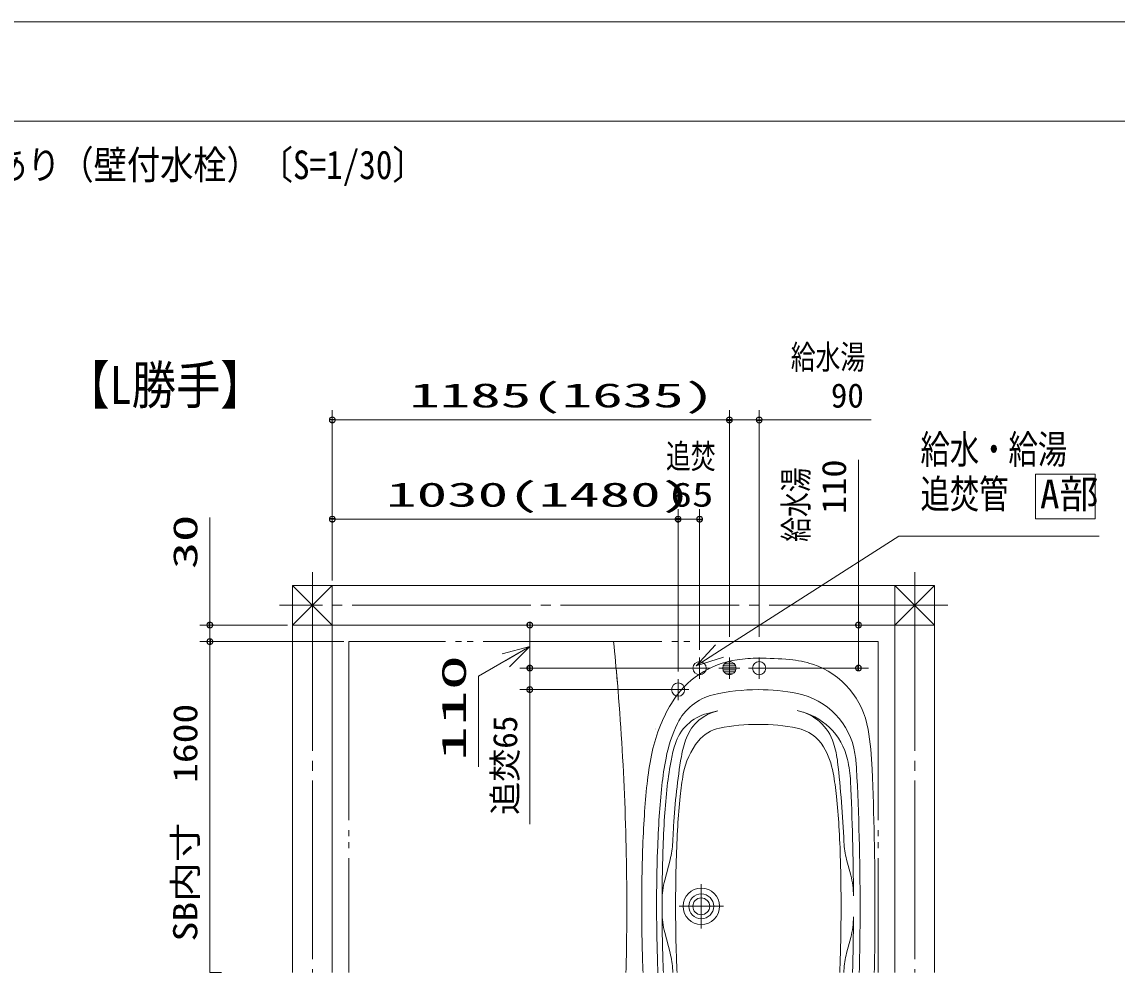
# Model space of a CAD drawing. Units: millimetres on the paper. Extents: x -305 to 305, y -152 to 152.
# Drawn here: x -150 to -39.6, y 52.5 to 148.5 of the extents above; entities that cross this region are included whole.
import ezdxf
from ezdxf.enums import TextEntityAlignment as Align

# ---------------------------------------------------------------- set-up
doc = ezdxf.new("R2010")
doc.units = ezdxf.units.MM
doc.linetypes.add('LONG_CHAIN', pattern=[21, 18, -1, 1, -1])
doc.linetypes.add('LONG_DOUBLE_CHAIN', pattern=[21.8, 18, -1, 0.6, -0.6, 0.6, -1])
doc.layers.add('0-0_PV', color=7, linetype='Continuous')
for name, color, linetype, lineweight in [('0-1_RV', 7, 'Continuous', 9), ('0-2_0', 7, 'Continuous', 9), ('0-4_図面枠', 3, 'Continuous', 9), ('0-5_DEFPOINTS', 7, 'Continuous', 9)]:
    doc.layers.add(name, color=color, linetype=linetype, lineweight=lineweight)
doc.styles.add('ＭＳ ゴシック', font='')
doc.styles.get('ＭＳ ゴシック').set_extended_font_data('MS Gothic')

# ---------------------------------------------------------------- blocks, each defined once
blk = doc.blocks.new('_DOTSMALL')
at = {"layer": '0-2_0'}
for p, q in [((0.0746, 0.1), (-0.0746, 0.1)), ((0.1223, -0.0248), (-0.1223, -0.0248))]:
    blk.add_line(p, q, dxfattribs=at)
for points in [[(0.125, 0), (0.124, 0.0157), (0.1211, 0.0311), (0.1162, 0.046), (0.1095, 0.0602), (0.1011, 0.0735), (0.0911, 0.0856), (0.0797, 0.0963), (0.067, 0.1055), (0.0532, 0.1131), (0.0386, 0.1189), (0.0234, 0.1228), (0.0078, 0.1248), (-0.0078, 0.1248), (-0.0234, 0.1228), (-0.0386, 0.1189), (-0.0532, 0.1131), (-0.067, 0.1055), (-0.0797, 0.0963), (-0.0911, 0.0856), (-0.1011, 0.0735), (-0.1095, 0.0602), (-0.1162, 0.046), (-0.1211, 0.0311), (-0.124, 0.0157), (-0.125, 0), (0, 0)], [(-0.125, 0), (-0.124, -0.0157), (-0.1211, -0.0311), (-0.1162, -0.046), (-0.1095, -0.0602), (-0.1011, -0.0735), (-0.0911, -0.0856), (-0.0797, -0.0963), (-0.067, -0.1055), (-0.0532, -0.1131), (-0.0386, -0.1189), (-0.0234, -0.1228), (-0.0078, -0.1248), (0.0078, -0.1248), (0.0234, -0.1228), (0.0386, -0.1189), (0.0532, -0.1131), (0.067, -0.1055), (0.0797, -0.0963), (0.0911, -0.0856), (0.1011, -0.0735), (0.1095, -0.0602), (0.1162, -0.046), (0.1211, -0.0311), (0.124, -0.0157), (0.125, 0), (0, 0)]]:
    blk.add_lwpolyline(points, close=True, dxfattribs=at)
blk = doc.blocks.new('_OPEN30')
at = {"layer": '0-2_0'}
blk.add_line((0, 0), (-1, 0), dxfattribs=at)
blk.add_lwpolyline([(-1, 0.2679), (0, 0), (-1, -0.2679)], dxfattribs=at)

msp = doc.modelspace()

# ---------------------------------------------------------------- linework, layer by layer
at = {"layer": '0-1_RV'}
for p, q in [((-118.701, 92.234), (-118.701, 109.401)), ((-78.701, 86.567), (-78.701, 109.401)), ((-75.701, 86.567), (-75.701, 109.401)), ((-118.701, 108.401), (-78.701, 108.401)), ((-78.021, 108.401), (-80.341, 108.401)), ((-78.701, 108.401), (-75.701, 108.401)), ((-75.701, 108.401), (-64.416, 108.401)), ((-65.701, 87.734), (-65.701, 104.381)), ((-47.869, 102.937), (-47.869, 98.441)), ((-47.869, 102.937), (-41.869, 102.937)), ((-41.869, 102.937), (-41.869, 98.441)), ((-118.701, 92.234), (-118.701, 99.401)), ((-83.868, 83.067), (-83.868, 99.401)), ((-81.701, 85.234), (-81.701, 99.401)), ((-131.035, 87.734), (-131.035, 98.565)), ((-118.701, 98.401), (-83.868, 98.401)), ((-83.868, 98.401), (-81.701, 98.401)), ((-47.869, 98.441), (-41.869, 98.441)), ((-58.035, 91.734), (-122.701, 91.734)), ((-122.701, 91.734), (-122.701, 52.734)), ((-118.701, 91.734), (-122.701, 87.734)), ((-118.701, 87.734), (-122.701, 91.734)), ((-118.701, 91.734), (-118.701, 52.734)), ((-62.035, 91.734), (-62.035, 52.734)), ((-62.035, 87.734), (-58.035, 91.734)), ((-58.035, 87.734), (-62.035, 91.734)), ((-58.035, 91.734), (-58.035, 52.734)), ((-123.201, 87.734), (-132.035, 87.734)), ((-131.035, 86.067), (-131.035, 87.734)), ((-58.035, 87.734), (-122.701, 87.734)), ((-58.535, 87.734), (-66.701, 87.734)), ((-65.701, 87.734), (-65.701, 83.401)), ((-117.535, 86.067), (-132.035, 86.067)), ((-117.535, 86.067), (-131.036, 86.067)), ((-131.035, 52.734), (-131.035, 86.067)), ((-98.813, 83.554), (-98.813, 85.874)), ((-65.701, 85.414), (-65.701, 83.094)), ((-78.494, 84.034), (-78.909, 84.034)), ((-78.494, 84.034), (-78.909, 84.034)), ((-82.084, 83.401), (-99.813, 83.401)), ((-98.813, 81.234), (-98.813, 83.401)), ((-78.037, 83.434), (-79.365, 83.434)), ((-78.058, 83.234), (-79.345, 83.234)), ((-78.079, 83.634), (-79.324, 83.634)), ((-78.147, 83.034), (-79.256, 83.034)), ((-78.197, 83.834), (-79.205, 83.834)), ((-78.354, 82.834), (-79.049, 82.834)), ((-75.201, 83.401), (-64.701, 83.401)), ((-84.583, 81.234), (-99.813, 81.234)), ((-98.813, 81.234), (-98.813, 67.694)), ((-84.675, 64.093), (-85.214, 62.052)), ((-66.895, 64.115), (-66.479, 62.536)), ((-84.675, 54.708), (-85.214, 56.749)), ((-66.895, 54.686), (-66.479, 56.265)), ((-129.868, 52.734), (-131.036, 52.734))]:
    msp.add_line(p, q, dxfattribs=at)
at = {"layer": '0-1_RV', "linetype": 'LONG_CHAIN'}
for p, q in [((-120.701, 93.067), (-120.701, 52.734)), ((-60.035, 93.067), (-60.035, 52.734)), ((-56.701, 89.734), (-124.035, 89.734)), ((-81.701, 84.467), (-81.701, 82.334)), ((-78.701, 84.467), (-78.701, 82.334)), ((-75.701, 84.467), (-75.701, 82.334)), ((-80.635, 83.401), (-82.768, 83.401)), ((-77.635, 83.401), (-79.768, 83.401)), ((-74.635, 83.401), (-76.768, 83.401)), ((-83.868, 82.301), (-83.868, 80.167)), ((-82.801, 81.234), (-84.935, 81.234)), ((-81.535, 61.634), (-81.535, 57.167)), ((-79.301, 59.401), (-83.768, 59.401))]:
    msp.add_line(p, q, dxfattribs=at)
at = {"layer": '0-1_RV', "linetype": 'LONG_DOUBLE_CHAIN'}
for p, q in [((-63.701, 86.067), (-117.035, 86.067)), ((-117.035, 86.067), (-117.035, 52.734)), ((-63.701, 86.067), (-63.701, 52.734))]:
    msp.add_line(p, q, dxfattribs=at)
at = {"layer": '0-1_RV'}
msp.add_lwpolyline([(-41.442, 96.701), (-61.633, 96.701), (-79.71, 85.128)], dxfattribs=at)
for centre, radius in [((-81.701, 83.401), 0.667), ((-78.701, 83.401), 0.667), ((-78.701, 83.401), 0.667), ((-75.701, 83.401), 0.667), ((-83.868, 81.234), 0.667), ((-81.535, 59.401), 1.833), ((-81.535, 59.401), 1.25), ((-81.535, 59.401), 0.85)]:
    msp.add_circle(centre, radius, dxfattribs=at)
for centre, radius, start, end in [((-356.368, 59.401), 267.333, 4.85963, 5.72481), ((-76.556, 75.011), 9.333, 98.32029, 148.83966), ((-75.785, 69.734), 14.667, 90, 98.32029), ((-75.785, 47.734), 36.667, 85.04556, 90.00001), ((-73.482, 74.301), 10, 71.53272, 85.04556), ((-356.368, 59.401), 267.333, 0, 5.1507), ((-72.954, 75.882), 8.333, 9.28127, 71.53272), ((-79.121, 75.516), 5.333, 103.15011, 154.44401), ((-75.785, 61.234), 20, 90.00001, 103.15011), ((-75.785, 61.234), 20, 78.67196, 89.99999), ((-73.297, 73.654), 7.333, 8.84605, 78.67196), ((-70.852, 71.562), 16, 148.83966, 168.99136), ((-79.719, 74.328), 4.667, 104.86629, 162.67678), ((-78.976, 74.846), 4.333, 101.75518, 159.23385), ((-75.785, 59.507), 20, 101.75519, 104.86629), ((-72.815, 74.38), 4.833, 17.53385, 78.69881), ((-73.141, 72.746), 6.5, 12.83848, 78.70658), ((-86.434, 77.313), 0.333, 355.49509, 355.53069), ((-86.434, 77.26), 0.333, 355.49509, 355.53069), ((-86.434, 77.26), 0.333, 355.49509, 355.53069), ((-70.852, 71.562), 14.5, 154.44401, 168.99136), ((-78.983, 73.751), 3.667, 101.2935, 140.84625), ((-75.785, 57.734), 20, 90.00001, 101.2935), ((-75.785, 57.734), 20, 78.70658, 89.99999), ((-72.651, 73.424), 4, 30.82918, 78.70658), ((-97.626, 71.85), 33.333, 2.3783, 9.28127), ((-73.678, 72.836), 10, 159.23385, 170.54618), ((-70.851, 71.562), 13.956, 162.67678, 168.99136), ((-76.122, 71.458), 7.333, 141.07337, 169.92767), ((-76.12, 71.433), 8, 10.13814, 30.34449), ((-77.408, 72.876), 9.667, 6.17303, 17.83526), ((-51.874, 67.87), 35.333, 168.99136, 173.72789), ((-51.874, 67.87), 33.833, 168.99136, 173.72789), ((-51.873, 67.87), 33.289, 168.99136, 173.72789), ((-18.765, 63.693), 65.669, 170.54618, 176.68288), ((-79.482, 71.315), 13, 2.90472, 12.77744), ((-80.543, 72.526), 14.667, 3.00057, 8.84605), ((-99.652, 67.159), 31.917, 5.96919, 10.25433), ((-182.721, 60.799), 115.67, 2.5145, 6.51084), ((-332.701, 59.401), 267.167, 0, 2.98086), ((-397.368, 59.401), 333.333, 360, 2.3783), ((-18.74, 64.228), 68.667, 173.72789, 176.37678), ((-51.917, 67.159), 31.917, 169.92766, 174.03081), ((-332.701, 59.401), 266.5, 0.22441, 2.70422), ((-18.74, 64.228), 67.167, 173.72789, 176.37678), ((-18.739, 64.228), 66.623, 173.72789, 176.37678), ((-18.765, 63.693), 65.25, 174.03081, 176.68288), ((-132.805, 63.693), 65.25, 3.31712, 5.96919), ((31.16, 61.068), 118.667, 176.37678, 178.08861), ((31.16, 61.068), 117.167, 176.37678, 178.08861), ((31.161, 61.068), 116.623, 176.37678, 178.08861), ((31.147, 60.769), 115.667, 176.64806, 177.48115), ((31.152, 60.799), 115.25, 176.68288, 178.39679), ((-182.721, 60.799), 115.25, 1.60321, 3.31712), ((-92.733, 66.219), 8.333, 345.23097, 357.48115), ((-58.837, 66.24), 8.333, 182.5145, 194.76842), ((81.132, 59.401), 168.667, 178.08861, 180), ((81.132, 59.401), 167.167, 178.08861, 180), ((81.133, 59.401), 166.623, 178.0845, 180), ((81.132, 59.401), 165.25, 178.39679, 180), ((-232.701, 59.401), 165.25, 0, 1.60321), ((-77.156, 59.928), 8.333, 165.23097, 179.80924), ((-74.537, 60.412), 8.333, 0.22441, 14.76842), ((-356.368, 59.401), 267.333, 358.57103, 0), ((81.132, 59.401), 168.667, 180, 181.91139), ((81.132, 59.401), 167.167, 180, 182.29308), ((81.133, 59.401), 166.623, 180, 181.9155), ((-77.156, 58.874), 8.333, 180.19076, 194.76903), ((81.132, 59.401), 165.25, 180, 181.60321), ((-232.701, 59.401), 165.25, 358.39679, 0), ((-332.701, 59.401), 267.167, 358.57014, 0), ((-397.368, 59.401), 333.333, 358.85401, 0), ((-74.537, 58.389), 8.333, 345.23158, 359.77559), ((-332.701, 59.401), 266.5, 358.56656, 359.77559), ((-92.733, 52.582), 8.333, 2.51885, 14.76903), ((31.152, 58.002), 115.25, 181.60321, 182.61976), ((-182.721, 58.002), 115.25, 357.38024, 358.39679), ((-58.837, 52.561), 8.333, 165.23158, 177.4855), ((31.16, 57.733), 118.667, 181.91139, 182.41437), ((31.161, 57.733), 116.623, 181.91139, 182.45671), ((31.147, 58.032), 115.667, 182.51885, 182.62528), ((-182.721, 58.002), 115.67, 357.38976, 357.4855)]:
    msp.add_arc(centre, radius, start, end, dxfattribs=at)
at = {"layer": '0-2_0'}
for p in [(-98.813, 83.401), (-94.868, 87.734)]:
    msp.add_line(p, (-98.813, 87.734), dxfattribs=at)
msp.add_lwpolyline([(-98.813, 85.567), (-103.976, 82.586), (-103.976, 73.461)], dxfattribs=at)
at = {"layer": '0-4_図面枠'}
msp.add_lwpolyline([(-291.017, -138.498), (108.983, -138.498), (108.983, 138.502), (-291.017, 138.502)], close=True, dxfattribs=at)
at = {"layer": '0-5_DEFPOINTS'}
msp.add_line((118.983, 148.502), (-301.017, 148.502), dxfattribs=at)

# ---------------------------------------------------------------- block references
at = {"layer": '0-1_RV'}
for name, p, xscale, yscale, rotation in [('_DOTSMALL', (-118.701, 108.401), 2.32, 2.32, 180), ('_DOTSMALL', (-78.701, 108.401), 2.32, 2.32, 180), ('_DOTSMALL', (-118.701, 98.401), 2.32, 2.32, 180), ('_DOTSMALL', (-83.868, 98.401), 2.32, 2.32, 180), ('_DOTSMALL', (-131.035, 87.734), 2.32, 2.32, 270), ('_DOTSMALL', (-65.701, 87.734), 2.32, 2.32, 90), ('_DOTSMALL', (-131.035, 86.067), 2.32, 2.32, 90), ('_DOTSMALL', (-131.035, 86.067), 2.32, 2.32, 90), ('_OPEN30', (-82.043, 83.635), 2.77, 2.77, 212.62846), ('_DOTSMALL', (-98.813, 83.401), 2.32, 2.32, 90), ('_DOTSMALL', (-65.701, 83.401), 2.32, 2.32, 270), ('_DOTSMALL', (-98.813, 81.234), 2.32, 2.32, 270)]:
    msp.add_blockref(name, p, dxfattribs=dict(at, xscale=xscale, yscale=yscale, rotation=rotation))
at = {"layer": '0-1_RV', "xscale": 2.32, "yscale": 2.32}
for p in [(-78.701, 108.401), (-75.701, 108.401), (-83.868, 98.401), (-81.701, 98.401)]:
    msp.add_blockref('_DOTSMALL', p, dxfattribs=at)
at = {"layer": '0-2_0'}
for name, p, xscale, yscale, rotation in [('_DOTSMALL', (-98.813, 87.734), 2.32, 2.32, 90), ('_OPEN30', (-98.813, 85.567), 2.77, 2.77, 30), ('_DOTSMALL', (-98.813, 83.401), 2.32, 2.32, 270)]:
    msp.add_blockref(name, p, dxfattribs=dict(at, xscale=xscale, yscale=yscale, rotation=rotation))

# ---------------------------------------------------------------- texts
at = {"layer": '0-0_PV', "style": 'ＭＳ ゴシック', "width": 0.85}
msp.add_text('■【給水・給湯・追焚用接続】浴槽パンあり\u3000浴槽下接続\u3000裏配管Aなし/あり（壁付水栓）〔S=1/30〕', height=2.886, dxfattribs=at).set_placement((-263.187, 131.797), align=Align.BOTTOM_LEFT)
at = {"layer": '0-1_RV', "style": 'ＭＳ ゴシック'}
for s, height, width, p in [('給水湯', 2.441, 0.75, (-72.519, 112.786)), ('【L勝手】', 3.848, 0.85, (-145.594, 108.844)), ('1185(1635)', 2.441, 1.85, (-110.944, 108.931)), ('給水・給湯', 2.889, 0.75, (-59.452, 103.13)), ('追焚', 2.441, 0.75, (-85.088, 102.788)), ('追焚管\u3000', 2.889, 0.75, (-59.452, 98.634)), ('1030(1480)', 2.441, 1.85, (-113.274, 98.931)), ('65', 2.441, 1.3, (-84.624, 98.931))]:
    msp.add_text(s, height=height, dxfattribs=dict(at, width=width)).set_placement(p, align=Align.BOTTOM_LEFT)
for s, height, p in [('\u300090', 2.444, (-71.813, 108.912)), ('A部', 2.886, (-47.414, 98.634))]:
    msp.add_text(s, height=height, dxfattribs=at).set_placement(p, align=Align.BOTTOM_LEFT)
for s, height, width, p in [('\u3000110', 2.444, 1.1, (-66.213, 95.267)), ('\u3000給水湯', 2.441, 0.75, (-70.039, 93.626)), ('30', 2.441, 1.65, (-131.565, 93.374)), ('SB内寸\u30001600', 2.441, 1.2, (-131.565, 55.867))]:
    msp.add_text(s, height=height, rotation=90, dxfattribs=dict(at, width=width)).set_placement(p, align=Align.BOTTOM_LEFT)
msp.add_text('追焚65', height=2.444, rotation=90, dxfattribs=at).set_placement((-99.343, 68.613), align=Align.BOTTOM_LEFT)
at = {"layer": '0-2_0', "style": 'ＭＳ ゴシック', "width": 2.15}
msp.add_text('110', height=2.444, rotation=90, dxfattribs=at).set_placement((-104.506, 74.012), align=Align.BOTTOM_LEFT)

doc.saveas('drawing.dxf')
